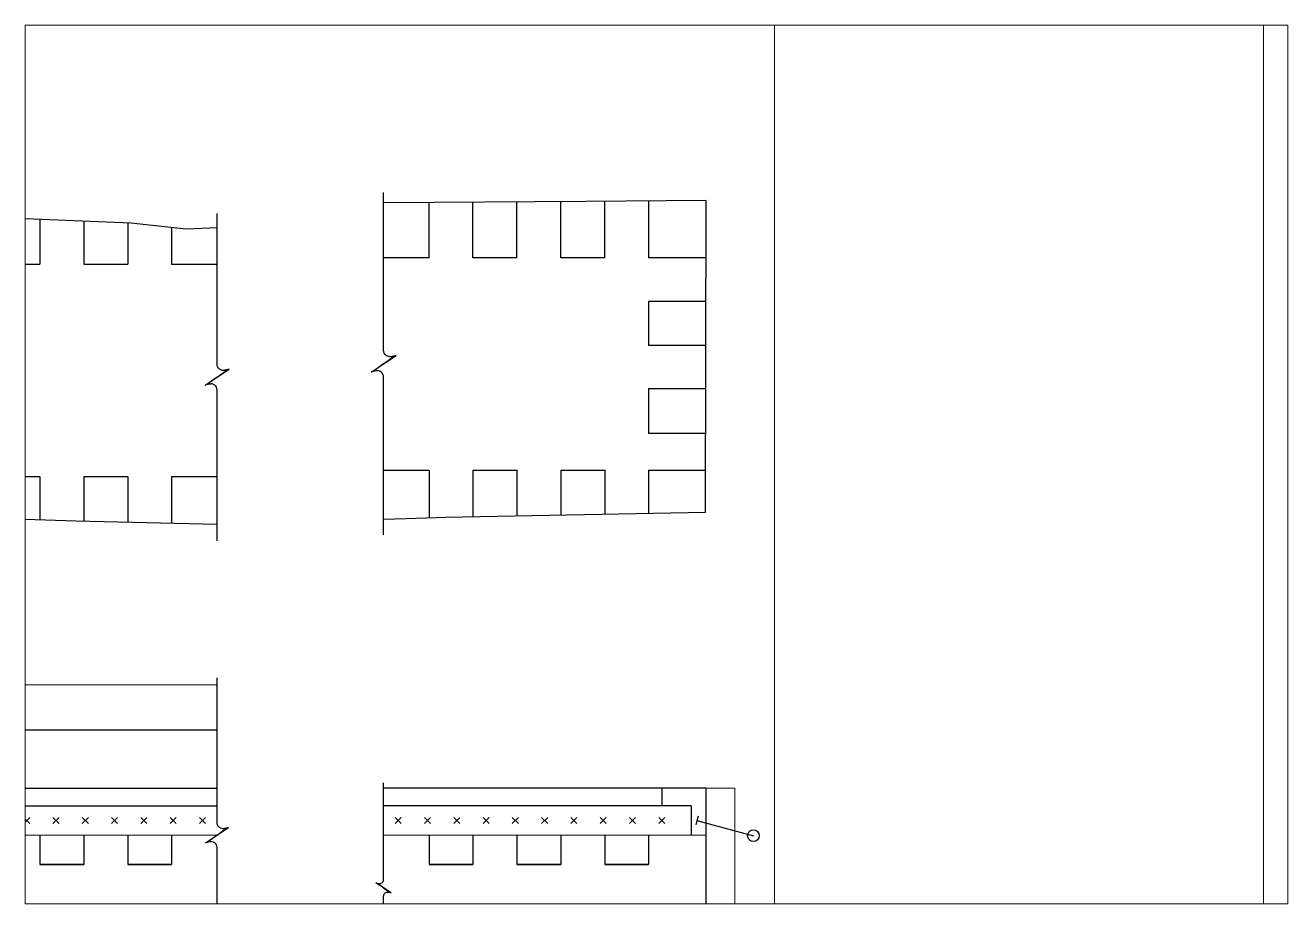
# Paper-space layout 'Layout2' of a CAD drawing. Header units: metres. Extents: x 21 to 236, y 26 to 176.
# The model-space entities are those that its viewports show. They can reach past a viewport. Long polylines and large blocks are cut down to what shows.
import ezdxf

# ---------------------------------------------------------------- set-up
doc = ezdxf.new("R2010")
doc.units = ezdxf.units.M
doc.layers.add('04_TEXT_int_sec', color=7, linetype='Continuous')
doc.layers.add('22_BLOQUE_RECORTE', color=7, linetype='Continuous')
doc.layers.add('Lim_Hatch', color=254, linetype='Continuous', lineweight=0)

# ---------------------------------------------------------------- blocks, each defined once
blk = doc.blocks.new('*U52')
at = {"layer": '22_BLOQUE_RECORTE', "linetype": 'Continuous'}
h = blk.add_hatch(color=191, dxfattribs=at)
h.dxf.hatch_style = 1
h.paths.add_polyline_path([(-1.16, 1.75), (-1, 1.13, -0.078331), (-0.98, 0.85), (-0.96, 1.1, -0.700782), (-0.84, 1.14), (0, 0)])
h = blk.add_hatch(color=191, dxfattribs=at)
h.dxf.hatch_style = 1
h.paths.add_polyline_path([(1, -1.13, -0.078331), (0.98, -0.85), (0.96, -1.1, -0.700782), (0.84, -1.14), (0, 0), (1.16, -1.75)])
at = {"layer": '22_BLOQUE_RECORTE', "color": 191, "linetype": 'Continuous'}
for points in [[(-23.88, 0), (-1.88, 0, 0.490659), (-1, 1.13), (-1.16, 1.75), (1.16, -1.75), (1, -1.13, -0.490659), (1.88, 0), (23.88, 0)], [(0, 0), (-0.84, 1.14, 0.700782), (-0.96, 1.1), (-0.98, 0.85)], [(0, 0), (0.84, -1.14, 0.700782), (0.96, -1.1), (0.98, -0.85)]]:
    blk.add_lwpolyline(points, format="xyb", dxfattribs=at)

msp = doc.modelspace()

# ---------------------------------------------------------------- linework, layer by layer
for p, q in [((1801.639, 2075.576), (1801.639, 2077.462)), ((1803.139, 2075.576), (1803.139, 2077.472)), ((1804.639, 2075.576), (1804.639, 2077.483)), ((1806.139, 2075.576), (1806.139, 2077.493)), ((1807.639, 2075.576), (1807.639, 2077.504)), ((1809.139, 2077.514), (1809.139, 2075.576)), ((1788.346, 2076.886), (1788.346, 2075.357)), ((1789.846, 2076.823), (1789.846, 2075.357)), ((1791.346, 2076.76), (1791.346, 2075.357)), ((1792.846, 2076.608), (1792.846, 2075.357)), ((1801.639, 2075.576), (1800.087, 2075.576)), ((1804.639, 2075.576), (1803.139, 2075.576)), ((1807.639, 2075.576), (1806.139, 2075.576)), ((1811.087, 2075.576), (1809.139, 2075.576)), ((1811.087, 2074.076), (1809.139, 2074.076)), ((1809.139, 2074.076), (1809.139, 2072.576)), ((1811.087, 2072.576), (1809.139, 2072.576)), ((1811.068, 2071.101), (1809.139, 2071.101)), ((1809.139, 2071.101), (1809.139, 2069.576)), ((1811.081, 2069.576), (1809.139, 2069.576)), ((1788.346, 2068.103), (1788.346, 2066.633)), ((1789.846, 2068.103), (1789.846, 2066.581)), ((1791.346, 2068.103), (1791.346, 2066.547)), ((1792.846, 2068.103), (1792.846, 2066.513)), ((1800.087, 2068.323), (1801.639, 2068.323)), ((1801.639, 2068.323), (1801.639, 2066.697)), ((1803.139, 2068.323), (1803.139, 2066.735)), ((1803.139, 2068.323), (1804.639, 2068.323)), ((1804.639, 2068.323), (1804.639, 2066.763)), ((1806.139, 2068.323), (1806.139, 2066.791)), ((1806.139, 2068.323), (1807.639, 2068.323)), ((1807.639, 2068.323), (1807.639, 2066.819)), ((1809.139, 2068.323), (1809.139, 2066.847)), ((1809.139, 2068.323), (1811.079, 2068.323)), ((1783.399, 2059.456), (1794.399, 2059.456)), ((1794.399, 2058.456), (1794.399, 2058.456)), ((1783.899, 2057.456), (1794.399, 2057.456)), ((1811.087, 2057.456), (1800.087, 2057.456)), ((1809.587, 2057.456), (1809.587, 2056.856)), ((1811.087, 2057.456), (1811.087, 2052.156)), ((1811.087, 2057.456), (1811.087, 2052.156)), ((1783.899, 2056.856), (1794.399, 2056.856)), ((1810.587, 2056.856), (1800.087, 2056.856)), ((1810.587, 2056.856), (1810.587, 2055.856)), ((1788.003, 2056.252), (1787.794, 2056.46)), ((1787.794, 2056.252), (1788.003, 2056.46)), ((1789.003, 2056.252), (1788.794, 2056.46)), ((1788.794, 2056.252), (1789.003, 2056.46)), ((1790.003, 2056.252), (1789.794, 2056.46)), ((1789.794, 2056.252), (1790.003, 2056.46)), ((1790.794, 2056.252), (1791.003, 2056.46)), ((1791.003, 2056.252), (1790.794, 2056.46)), ((1792.003, 2056.252), (1791.794, 2056.46)), ((1791.794, 2056.252), (1792.003, 2056.46)), ((1793.003, 2056.252), (1792.794, 2056.46)), ((1792.794, 2056.252), (1793.003, 2056.46)), ((1794.003, 2056.252), (1793.794, 2056.46)), ((1793.794, 2056.252), (1794.003, 2056.46)), ((1800.483, 2056.252), (1800.691, 2056.46)), ((1800.691, 2056.252), (1800.483, 2056.46)), ((1801.483, 2056.252), (1801.691, 2056.46)), ((1801.691, 2056.252), (1801.483, 2056.46)), ((1802.483, 2056.252), (1802.691, 2056.46)), ((1802.691, 2056.252), (1802.483, 2056.46)), ((1803.483, 2056.252), (1803.691, 2056.46)), ((1803.691, 2056.252), (1803.483, 2056.46)), ((1804.483, 2056.252), (1804.691, 2056.46)), ((1804.691, 2056.252), (1804.483, 2056.46)), ((1805.483, 2056.252), (1805.691, 2056.46)), ((1805.691, 2056.252), (1805.483, 2056.46)), ((1806.483, 2056.252), (1806.691, 2056.46)), ((1806.691, 2056.252), (1806.483, 2056.46)), ((1807.483, 2056.252), (1807.691, 2056.46)), ((1807.691, 2056.252), (1807.483, 2056.46)), ((1808.483, 2056.252), (1808.691, 2056.46)), ((1808.691, 2056.252), (1808.483, 2056.46)), ((1809.483, 2056.252), (1809.691, 2056.46)), ((1809.691, 2056.252), (1809.483, 2056.46)), ((1810.826, 2056.501), (1810.748, 2056.211)), ((1810.787, 2056.356), (1812.719, 2055.838)), ((1788.346, 2055.856), (1788.346, 2054.856)), ((1789.846, 2055.856), (1789.846, 2054.856)), ((1791.346, 2055.856), (1791.346, 2054.856)), ((1792.846, 2055.856), (1792.846, 2054.856)), ((1801.639, 2055.856), (1801.639, 2054.856)), ((1801.639, 2055.856), (1801.639, 2054.856)), ((1803.139, 2055.856), (1803.139, 2054.856)), ((1803.139, 2055.856), (1803.139, 2054.856)), ((1804.639, 2055.856), (1804.639, 2054.856)), ((1804.639, 2055.856), (1804.639, 2054.856)), ((1806.139, 2055.856), (1806.139, 2054.856)), ((1806.139, 2055.856), (1806.139, 2054.856)), ((1807.639, 2055.856), (1807.639, 2054.856)), ((1807.639, 2055.856), (1807.639, 2054.856)), ((1809.139, 2055.856), (1809.139, 2054.856)), ((1809.139, 2055.856), (1809.139, 2054.856)), ((1788.346, 2054.856), (1789.846, 2054.856)), ((1789.846, 2054.856), (1788.346, 2054.856)), ((1791.346, 2054.856), (1792.846, 2054.856)), ((1792.846, 2054.856), (1791.346, 2054.856)), ((1803.139, 2054.856), (1801.639, 2054.856)), ((1801.639, 2054.856), (1803.139, 2054.856)), ((1806.139, 2054.856), (1804.639, 2054.856)), ((1804.639, 2054.856), (1806.139, 2054.856)), ((1809.139, 2054.856), (1807.639, 2054.856)), ((1807.639, 2054.856), (1809.139, 2054.856))]:
    msp.add_line(p, q)
for points in [[(1800.087, 2066.642), (1800.853, 2066.669), (1800.853, 2066.669), (1802.202, 2066.717), (1811.076, 2066.884), (1811.098, 2077.527), (1806.993, 2077.499), (1800.087, 2077.451)], [(1794.399, 2076.598), (1793.339, 2076.556), (1791.458, 2076.755), (1783.59, 2077.088), (1783.208, 2066.824), (1789.575, 2066.587), (1794.399, 2066.478)]]:
    msp.add_lwpolyline(points)
msp.add_circle((1812.719, 2055.838), 0.2)
at = {"layer": '04_TEXT_int_sec'}
for p, q in [((1786.846, 2075.357), (1788.346, 2075.357)), ((1789.846, 2075.357), (1791.346, 2075.357)), ((1792.846, 2075.357), (1794.399, 2075.357)), ((1786.846, 2068.103), (1788.346, 2068.103)), ((1789.846, 2068.103), (1791.346, 2068.103)), ((1792.846, 2068.103), (1794.399, 2068.103))]:
    msp.add_line(p, q, dxfattribs=at)
at = {"layer": 'Lim_Hatch'}
for p, q in [((1783.399, 2060.991), (1794.399, 2060.99)), ((1811.087, 2057.456), (1812.087, 2057.456)), ((1812.087, 2057.456), (1812.087, 2051.281)), ((1794.399, 2055.856), (1783.399, 2055.856)), ((1800.087, 2055.856), (1811.087, 2055.856))]:
    msp.add_line(p, q, dxfattribs=at)
msp.add_lwpolyline([(1767.769, 2094.081), (1830.143, 2094.081), (1830.143, 2027.205), (1767.769, 2027.205)], close=True, dxfattribs=at)

# ---------------------------------------------------------------- block references
at = {"layer": '22_BLOQUE_RECORTE'}
for p, xscale, yscale, zscale, rotation in [((1800.087, 2071.956), 0.2446136, 0.2446136, 0.2446136, 90), ((1794.399, 2071.496), 0.23408, 0.23408, 0.23408, 90), ((1794.399, 2055.856), 0.2252275199999999, 0.2252275199999999, 0.2252275199999999, 90), ((1800.087, 2054.059), -0.1502949168, 0.1502949168, 0.1502949168, 270)]:
    msp.add_blockref('*U52', p, dxfattribs=dict(at, xscale=xscale, yscale=yscale, zscale=zscale, rotation=rotation))

psp = doc.layouts.new('Layout2')

# ---------------------------------------------------------------- viewports
at = {"layer": '04_TEXT_int_sec'}
psp.add_viewport(center=(128.5, 100.5), size=(215.6, 150), view_center_point=(1809.407, 2068.514), view_height=30, dxfattribs=at)
psp.add_viewport(center=(192.47, 100.5), size=(87.66, 150), view_center_point=(1695.426, 1690.829), view_height=30, status=3, dxfattribs=at)

doc.saveas('drawing.dxf')
